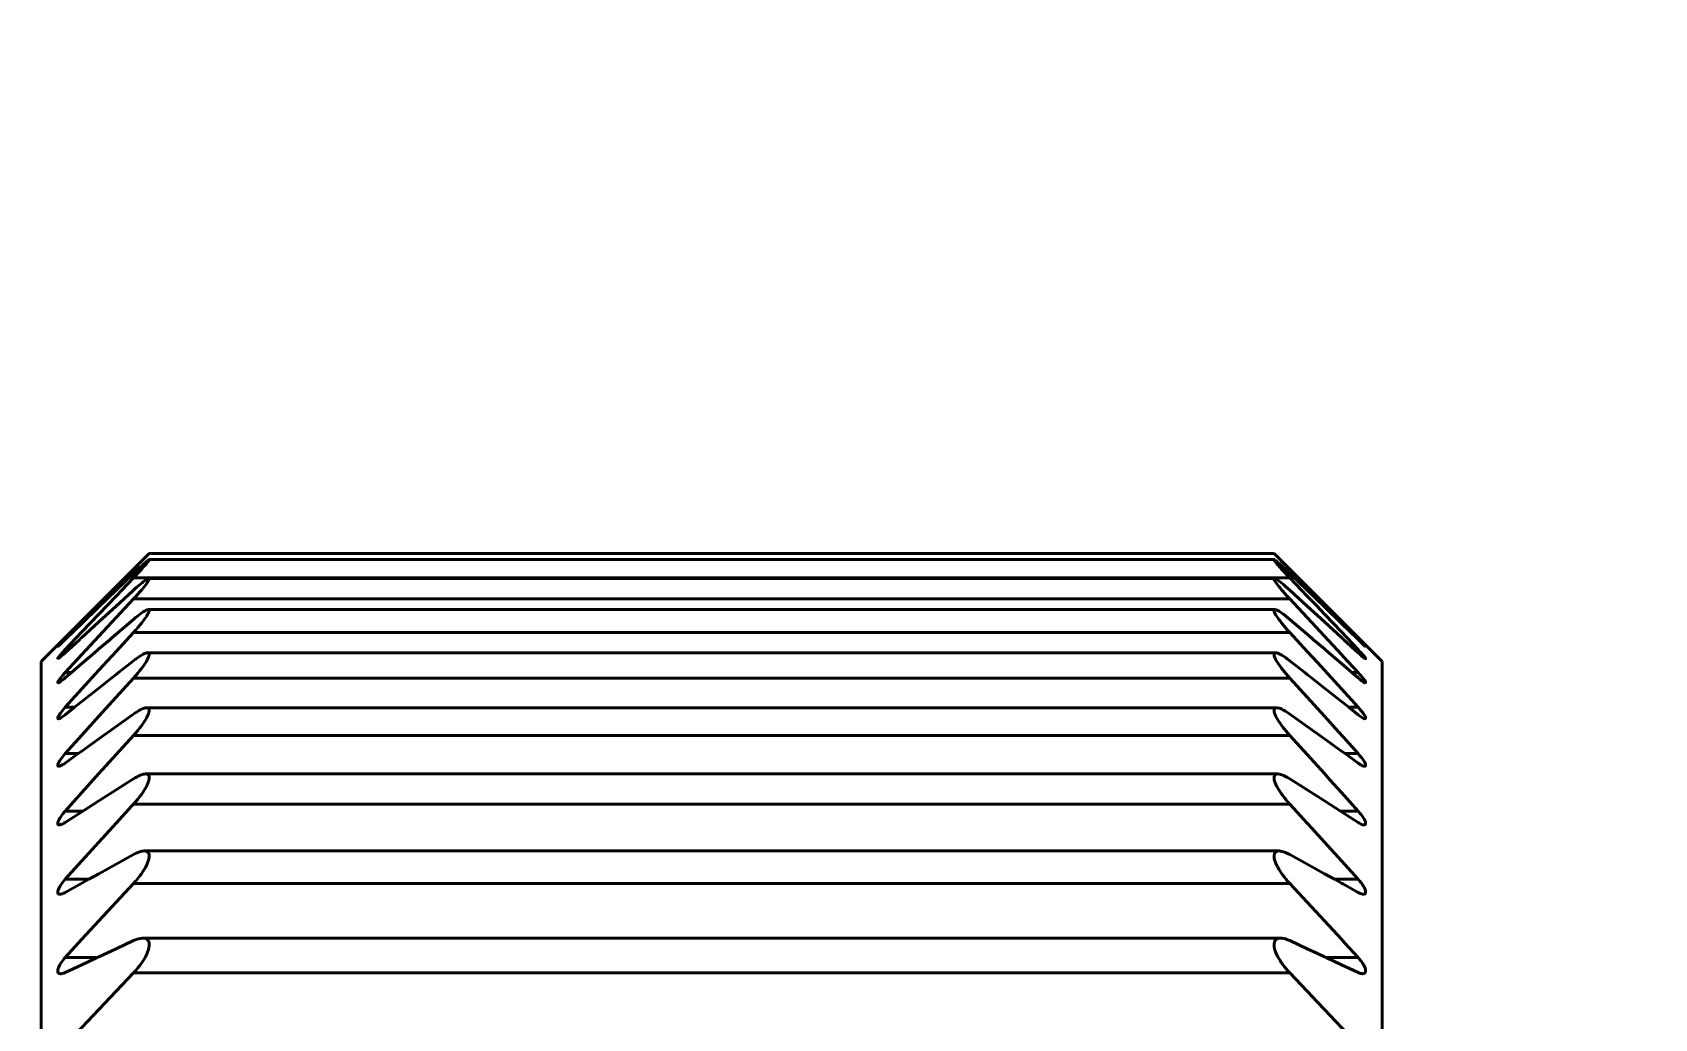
# Model space of a CAD drawing. Header units: millimetres. Extents: x 15 to 415, y 5 to 292.
# Drawn here: x 130.811 to 133.833, y 88.748 to 90.585 of the extents above; entities that cross this region are included whole.
import ezdxf

# ---------------------------------------------------------------- set-up
doc = ezdxf.new("R2010")
doc.units = ezdxf.units.MM
doc.layers.add('Annotations', color=7, linetype='Continuous')
doc.layers.add('Geometries', color=7, linetype='Continuous')
doc.styles.add('Shapr4', font='txt', dxfattribs={"height": 3.3495})
doc.dimstyles.new('ISO-25', dxfattribs={"dimtxt": 2.5, "dimasz": 2.5, "dimexe": 1.25, "dimexo": 0.625, "dimtad": 1, "dimtxsty": 'Standard', "dimcen": 2.5, "dimadec": 0, "dimazin": 0, "dimtfac": 1, "dimtmove": 0, "dimatfit": 3, "dimfxl": 1, "dimarcsym": 0})

# ---------------------------------------------------------------- blocks, each defined once
blk = doc.blocks.new('*D4')
at = {"layer": 'Annotations', "color": 0, "linetype": 'Continuous', "lineweight": 15}
for p, q in [((126.8836, 146.2799), (154.0833, 146.2799)), ((152.8333, 143.7799), (152.8333, 69.5821)), ((113.9652, 67.0821), (154.0833, 67.0821))]:
    blk.add_line(p, q, dxfattribs=at)
at = {"layer": 'Annotations', "color": 0}
for points in [[(153.2499, 143.7799), (152.4166, 143.7799), (152.8333, 146.2799)], [(152.4166, 69.5821), (153.2499, 69.5821), (152.8333, 67.0821)]]:
    blk.add_solid(points, dxfattribs=at)
at = {"layer": 'Defpoints', "color": 0}
for p in [(126.2586, 146.2799), (113.3402, 67.0821), (152.8333, 67.0821)]:
    blk.add_point(p, dxfattribs=at)
at = {"layer": 'Annotations', "color": 0, "lineweight": 15, "insert": (150.1395, 103.8507), "char_height": 3.3495, "attachment_point": 5, "rotation": 90, "style": 'Shapr4'}
blk.add_mtext('\\A1;158,4', dxfattribs=at)

msp = doc.modelspace()

# ---------------------------------------------------------------- linework, layer by layer
at = {"layer": 'Geometries', "linetype": 'Continuous', "lineweight": 40}
for p, q in [((131.0287, 89.6144), (130.8272, 89.413)), ((131.0287, 89.6144), (131.0283, 89.6141)), ((131.0284, 89.6027), (131.0285, 89.6028)), ((133.1247, 89.6028), (131.0284, 89.6028)), ((131.0285, 89.6028), (131.0286, 89.6027)), ((133.1245, 89.6144), (131.0287, 89.6144)), ((133.1245, 89.6144), (133.3259, 89.413)), ((133.1245, 89.6144), (133.1245, 89.6144)), ((133.1247, 89.6028), (133.1249, 89.6027)), ((130.9668, 89.535), (130.9993, 89.5689)), ((130.9993, 89.5848), (131.0074, 89.5848)), ((131.0031, 89.5728), (130.9993, 89.5689)), ((130.9993, 89.5689), (133.1538, 89.5689)), ((131.0278, 89.5678), (131.0279, 89.5678)), ((133.1253, 89.5678), (131.0278, 89.5678)), ((131.0279, 89.5678), (131.0282, 89.5677)), ((133.1253, 89.5678), (133.1253, 89.5678)), ((133.1457, 89.5848), (133.1538, 89.5848)), ((133.1538, 89.5848), (133.1602, 89.5783)), ((130.9348, 89.5014), (130.9668, 89.535)), ((130.9993, 89.546), (130.9972, 89.5441)), ((131.0031, 89.5337), (130.9993, 89.5297)), ((130.9993, 89.5297), (133.1538, 89.5297)), ((133.1263, 89.5099), (131.0268, 89.5099)), ((131.0269, 89.5099), (131.0275, 89.5098)), ((131.0031, 89.4715), (130.9993, 89.4673)), ((130.9993, 89.4673), (133.1538, 89.4673)), ((133.2499, 89.4842), (133.2509, 89.4832)), ((133.2791, 89.4559), (133.2509, 89.4832)), ((133.2523, 89.4852), (133.2811, 89.4559)), ((130.8581, 89.441), (130.8581, 89.4411)), ((130.872, 89.4539), (130.8694, 89.4514)), ((130.872, 89.4559), (130.8741, 89.4559)), ((130.874, 89.4559), (130.872, 89.4539)), ((130.8785, 89.4354), (130.872, 89.4294)), ((130.872, 89.4354), (130.8785, 89.4354)), ((130.8785, 89.4354), (130.8986, 89.4538)), ((130.8986, 89.4538), (130.9008, 89.4559)), ((130.9264, 89.4294), (130.9335, 89.4354)), ((130.9574, 89.4558), (130.955, 89.4538)), ((133.1957, 89.4558), (133.1981, 89.4538)), ((133.2267, 89.4294), (133.2197, 89.4354)), ((133.2499, 89.4581), (133.2512, 89.4569)), ((133.2512, 89.4569), (133.2523, 89.4559)), ((133.2523, 89.4559), (133.2545, 89.4538)), ((133.2746, 89.4354), (133.2545, 89.4538)), ((133.2811, 89.4294), (133.2746, 89.4354)), ((133.2811, 89.4354), (133.2746, 89.4354)), ((133.2811, 89.4559), (133.2791, 89.4559)), ((133.2811, 89.4539), (133.2791, 89.4559)), ((133.295, 89.441), (133.2949, 89.4411)), ((130.8272, 89.413), (130.8272, 87.2313)), ((130.8583, 89.4185), (130.8582, 89.4185)), ((130.872, 89.4294), (130.8694, 89.4271)), ((130.872, 89.3926), (130.9032, 89.4263)), ((130.9993, 89.4145), (130.9714, 89.3926)), ((131.0253, 89.4294), (131.0255, 89.4294)), ((133.1276, 89.4294), (131.0255, 89.4294)), ((133.1276, 89.4294), (133.128, 89.4294)), ((133.1538, 89.4145), (133.1546, 89.4139)), ((133.1546, 89.4139), (133.1817, 89.3926)), ((133.2535, 89.4225), (133.2811, 89.3926)), ((133.2948, 89.4185), (133.2946, 89.4185)), ((133.2949, 89.4185), (133.2948, 89.4185)), ((133.3259, 88.2683), (133.3259, 89.413)), ((130.8587, 89.3735), (130.8585, 89.3735)), ((130.859, 89.3735), (130.8587, 89.3735)), ((130.872, 89.3826), (130.8694, 89.3805)), ((130.8835, 89.3926), (130.872, 89.3826)), ((130.872, 89.3926), (130.8836, 89.3926)), ((131.0031, 89.3866), (130.9993, 89.3824)), ((130.9993, 89.3824), (133.1538, 89.3824)), ((133.2811, 89.3926), (133.2695, 89.3926)), ((133.2811, 89.3826), (133.2696, 89.3926)), ((133.2944, 89.3735), (133.2941, 89.3735)), ((133.2499, 89.3621), (133.2811, 89.3278)), ((130.872, 89.314), (130.8694, 89.312)), ((130.8894, 89.3278), (130.872, 89.314)), ((130.872, 89.3278), (130.8894, 89.3278)), ((130.9993, 89.3152), (130.9976, 89.314)), ((131.0238, 89.3271), (131.0238, 89.3271)), ((133.1294, 89.3271), (131.0238, 89.3271)), ((133.1293, 89.3271), (133.1297, 89.3271)), ((133.1293, 89.3271), (133.1293, 89.3271)), ((133.1555, 89.314), (133.1538, 89.3152)), ((133.2637, 89.3278), (133.2524, 89.3368)), ((133.2811, 89.314), (133.2637, 89.3278)), ((133.2811, 89.3278), (133.2637, 89.3278)), ((130.8599, 89.3066), (130.8593, 89.3065)), ((131.0031, 89.2798), (130.9993, 89.2756)), ((130.9993, 89.2756), (133.1538, 89.2756)), ((133.245, 89.2817), (133.2531, 89.2727)), ((133.2531, 89.2727), (133.2811, 89.2416)), ((130.872, 89.224), (130.8694, 89.2222)), ((130.8964, 89.2416), (130.872, 89.224)), ((130.872, 89.2416), (130.8964, 89.2416)), ((133.2811, 89.224), (133.2567, 89.2416)), ((133.2811, 89.2416), (133.2567, 89.2416)), ((130.8601, 89.2181), (130.8599, 89.2181)), ((130.9993, 89.1946), (130.9912, 89.1895)), ((131.0217, 89.2037), (131.0227, 89.2037)), ((133.1314, 89.2037), (131.0217, 89.2037)), ((133.1304, 89.2037), (133.1314, 89.2037)), ((133.1314, 89.2037), (133.1315, 89.2037)), ((133.293, 89.2181), (133.2926, 89.2181)), ((133.2932, 89.2181), (133.293, 89.2181)), ((130.872, 89.1346), (130.9051, 89.1346)), ((130.9963, 89.1445), (130.9993, 89.1477)), ((130.9993, 89.1477), (133.1538, 89.1477)), ((133.2811, 89.1346), (133.248, 89.1346)), ((130.8611, 89.1088), (130.8609, 89.1088)), ((130.872, 89.1134), (130.8694, 89.1118)), ((133.292, 89.1088), (133.2914, 89.1089)), ((133.2922, 89.1088), (133.292, 89.1088)), ((131.0186, 89.0603), (131.0192, 89.0603)), ((133.1339, 89.0603), (131.0192, 89.0603)), ((131.0192, 89.0603), (131.0194, 89.0603)), ((133.1339, 89.0603), (133.1345, 89.0603)), ((133.1537, 89.0536), (133.1538, 89.0536)), ((133.1815, 89.0383), (133.1538, 89.0536)), ((130.872, 88.983), (130.8694, 88.9817)), ((130.872, 89.0077), (130.9163, 89.0077)), ((131.0031, 89.0041), (130.9993, 88.9999)), ((130.9993, 88.9999), (133.1538, 88.9999)), ((133.2811, 89.0077), (133.2368, 89.0077)), ((133.2811, 88.983), (133.2536, 88.9983)), ((130.8623, 88.9797), (130.8617, 88.9797)), ((131.0162, 88.898), (131.0165, 88.898)), ((131.0165, 88.898), (131.0171, 88.898)), ((133.1366, 88.898), (131.0165, 88.898)), ((133.1366, 88.898), (133.137, 88.898)), ((133.1537, 88.8934), (133.1538, 88.8933)), ((130.872, 88.8619), (130.9317, 88.8619)), ((133.2811, 88.8619), (133.2214, 88.8619)), ((133.2565, 88.8887), (133.2811, 88.8619)), ((130.8636, 88.8317), (130.8633, 88.8317)), ((130.8638, 88.8317), (130.8636, 88.8317)), ((130.8788, 88.8372), (130.872, 88.834)), ((131.0031, 88.8373), (130.9993, 88.8332)), ((130.9993, 88.8332), (133.1538, 88.8332)), ((133.2811, 88.834), (133.2718, 88.8384)), ((133.2898, 88.8317), (133.2895, 88.8317))]:
    msp.add_line(p, q, dxfattribs=at)
at = {"layer": 'Geometries', "linetype": 'Continuous', "lineweight": 40, "flags": 128}
for points in [[(131.0283, 89.6141), (131.0282, 89.614), (131.0277, 89.6134), (131.0269, 89.6127), (131.026, 89.6117), (131.0249, 89.6106), (131.0237, 89.6094), (131.0222, 89.6079), (131.0201, 89.6058), (131.0178, 89.6034), (131.0152, 89.6008), (131.0125, 89.598), (131.0094, 89.5949), (131.0062, 89.5916), (131.0028, 89.5882), (130.9993, 89.5848)], [(131.0286, 89.6027), (131.0286, 89.6026), (131.0285, 89.6021), (131.0281, 89.6013), (131.0273, 89.6002), (131.0263, 89.5988), (131.025, 89.5971), (131.0234, 89.5952), (131.0216, 89.5931), (131.0193, 89.5904), (131.0167, 89.5876), (131.014, 89.5846), (131.0112, 89.5815), (131.0074, 89.5774), (131.0034, 89.5732), (131.0031, 89.5728)], [(131.0031, 89.5807), (131.006, 89.5835), (131.0074, 89.5848)], [(131.0074, 89.5848), (131.0092, 89.5865), (131.0123, 89.5894), (131.0153, 89.5921), (131.0175, 89.5941), (131.0197, 89.596), (131.0216, 89.5978), (131.0234, 89.5993), (131.0251, 89.6007), (131.0265, 89.6017), (131.0276, 89.6024), (131.0283, 89.6027), (131.0284, 89.6027)], [(133.1538, 89.5848), (133.1496, 89.589), (133.1456, 89.593), (133.1429, 89.5957), (133.1403, 89.5983), (133.1379, 89.6008), (133.1356, 89.6031), (133.1335, 89.6053), (133.1315, 89.6073), (133.1297, 89.6091), (133.1284, 89.6104), (133.1273, 89.6116), (133.1263, 89.6126), (133.1255, 89.6134), (133.1251, 89.6138), (133.1247, 89.6142), (133.1245, 89.6144)], [(133.1245, 89.6027), (133.1246, 89.6027), (133.1247, 89.6028)], [(133.1538, 89.5689), (133.1504, 89.5724), (133.1471, 89.5759), (133.1439, 89.5794), (133.1408, 89.5827), (133.1379, 89.5859), (133.1356, 89.5885), (133.1335, 89.5909), (133.1315, 89.5932), (133.1297, 89.5953), (133.128, 89.5973), (133.1266, 89.5991), (133.1255, 89.6006), (133.1248, 89.6017), (133.1245, 89.6024), (133.1245, 89.6027)], [(133.1249, 89.6027), (133.125, 89.6027), (133.1258, 89.6023), (133.1268, 89.6015), (133.1281, 89.6005), (133.1297, 89.5992), (133.1316, 89.5977), (133.1339, 89.5957), (133.1364, 89.5934), (133.1391, 89.591), (133.1419, 89.5883), (133.1457, 89.5848), (133.1457, 89.5848)], [(130.872, 89.4559), (130.9032, 89.4876), (130.9348, 89.5196), (130.9668, 89.552), (130.9993, 89.5848)], [(130.9993, 89.5771), (130.9668, 89.5458), (130.9348, 89.5148), (130.9032, 89.4842), (130.874, 89.4559)], [(130.9993, 89.5771), (131.0027, 89.5803), (131.0031, 89.5807)], [(130.9993, 89.546), (131.0027, 89.549), (131.006, 89.5519), (131.0092, 89.5547), (131.0123, 89.5573), (131.0153, 89.5597), (131.0175, 89.5615), (131.0197, 89.5632), (131.0216, 89.5646), (131.0234, 89.5658), (131.0251, 89.5668), (131.0265, 89.5675), (131.0276, 89.5678), (131.0278, 89.5678)], [(131.0282, 89.5677), (131.0283, 89.5677), (131.0286, 89.5672), (131.0285, 89.5663), (131.0281, 89.5651), (131.0273, 89.5637), (131.0263, 89.5619), (131.025, 89.5599), (131.0234, 89.5577), (131.0216, 89.5553), (131.0193, 89.5524), (131.0167, 89.5493), (131.014, 89.5461), (131.0112, 89.5428), (131.0074, 89.5385), (131.0034, 89.5341), (131.0031, 89.5337)], [(133.1538, 89.5297), (133.1504, 89.5333), (133.1471, 89.5369), (133.1439, 89.5405), (133.1408, 89.5441), (133.1379, 89.5475), (133.1356, 89.5502), (133.1335, 89.5529), (133.1315, 89.5554), (133.1297, 89.5578), (133.128, 89.5602), (133.1266, 89.5623), (133.1255, 89.5642), (133.1248, 89.5657), (133.1245, 89.5668), (133.1246, 89.5675), (133.1249, 89.5677)], [(133.1249, 89.5677), (133.125, 89.5678), (133.1253, 89.5678)], [(133.1253, 89.5678), (133.1258, 89.5677), (133.1268, 89.5674), (133.1281, 89.5667), (133.1297, 89.5657), (133.1316, 89.5645), (133.1339, 89.5629), (133.1364, 89.5609), (133.1391, 89.5588), (133.1419, 89.5564), (133.1457, 89.5531), (133.1497, 89.5496), (133.1538, 89.546)], [(133.1457, 89.5848), (133.1497, 89.581), (133.1538, 89.5771)], [(133.2499, 89.4842), (133.2183, 89.5148), (133.1863, 89.5458), (133.1538, 89.5771)], [(133.1538, 89.5689), (133.1863, 89.535), (133.2033, 89.5172)], [(133.1602, 89.5783), (133.1863, 89.552), (133.2183, 89.5196), (133.2499, 89.4876), (133.2523, 89.4852)], [(130.9972, 89.5441), (130.9668, 89.5163), (130.9348, 89.487), (130.9032, 89.4581), (130.9008, 89.4559)], [(130.9032, 89.4263), (130.9348, 89.4604), (130.9668, 89.4948), (130.9993, 89.5297)], [(133.2499, 89.4581), (133.2183, 89.487), (133.1863, 89.5163), (133.1538, 89.546)], [(133.1538, 89.5297), (133.1863, 89.4948), (133.2183, 89.4604), (133.2499, 89.4263), (133.2535, 89.4225)], [(130.872, 89.4354), (130.9032, 89.4682), (130.9348, 89.5014)], [(130.9993, 89.4916), (131.0027, 89.4945), (131.0031, 89.4948)], [(131.0031, 89.4948), (131.006, 89.4972), (131.0092, 89.4997), (131.0123, 89.502), (131.0153, 89.5041), (131.0175, 89.5056), (131.0197, 89.5069), (131.0216, 89.508), (131.0234, 89.5089), (131.0251, 89.5096), (131.0265, 89.5099), (131.0269, 89.5099)], [(131.0275, 89.5098), (131.0276, 89.5098), (131.0283, 89.5093), (131.0286, 89.5083), (131.0285, 89.507), (131.0281, 89.5055), (131.0273, 89.5037), (131.0263, 89.5017), (131.025, 89.4994), (131.0234, 89.4969), (131.0216, 89.4942), (131.0193, 89.4911), (131.0167, 89.4877), (131.014, 89.4843), (131.0112, 89.4808), (131.0074, 89.4764), (131.0034, 89.4718), (131.0031, 89.4715)], [(133.1538, 89.4673), (133.1504, 89.471), (133.1471, 89.4748), (133.1439, 89.4785), (133.1408, 89.4822), (133.1379, 89.4858), (133.1356, 89.4888), (133.1335, 89.4916), (133.1315, 89.4944), (133.1297, 89.497), (133.128, 89.4997), (133.1266, 89.5022), (133.1255, 89.5044), (133.1248, 89.5062), (133.1245, 89.5078), (133.1246, 89.5089), (133.125, 89.5095), (133.1256, 89.5098)], [(133.1256, 89.5098), (133.1258, 89.5098), (133.1262, 89.5099)], [(133.1262, 89.5099), (133.1268, 89.5098), (133.1281, 89.5095), (133.1297, 89.5089), (133.1316, 89.508), (133.1339, 89.5067), (133.1364, 89.5051), (133.1391, 89.5032), (133.1419, 89.5012), (133.1457, 89.4982), (133.1497, 89.495), (133.1538, 89.4916)], [(133.2033, 89.5172), (133.2183, 89.5014), (133.2499, 89.4682), (133.2811, 89.4354)], [(130.872, 89.3278), (130.9032, 89.3621), (130.9348, 89.3968), (130.9668, 89.4319), (130.9993, 89.4673)], [(130.9993, 89.4916), (130.9668, 89.4639), (130.9574, 89.4558)], [(133.1957, 89.4558), (133.1863, 89.4639), (133.1538, 89.4916)], [(133.1538, 89.4673), (133.1863, 89.4319), (133.2053, 89.411)], [(130.8581, 89.4411), (130.8581, 89.4411), (130.8582, 89.4413), (130.8587, 89.4419), (130.8594, 89.4428), (130.8606, 89.444), (130.862, 89.4455), (130.8636, 89.4473), (130.8655, 89.4492), (130.8675, 89.4512), (130.8694, 89.4533)], [(130.8694, 89.4514), (130.8692, 89.4512), (130.8666, 89.4486), (130.8641, 89.4463), (130.8627, 89.445), (130.8614, 89.4438), (130.8603, 89.4428), (130.8592, 89.4419), (130.8585, 89.4412), (130.8582, 89.4411), (130.8581, 89.441)], [(130.8694, 89.4533), (130.8697, 89.4535), (130.872, 89.4559)], [(130.8694, 89.4327), (130.8697, 89.4329), (130.872, 89.4354)], [(130.955, 89.4538), (130.9348, 89.4365), (130.9335, 89.4354)], [(133.2197, 89.4354), (133.2183, 89.4365), (133.1981, 89.4538)], [(133.2811, 89.4559), (133.2839, 89.453), (133.2866, 89.4503), (133.289, 89.4478), (133.2904, 89.4463), (133.2917, 89.445), (133.2928, 89.4438), (133.2939, 89.4425), (133.2947, 89.4416), (133.2949, 89.4412), (133.295, 89.4411)], [(133.2949, 89.4411), (133.2949, 89.4411), (133.2945, 89.4414), (133.2937, 89.442), (133.2925, 89.443), (133.2912, 89.4443), (133.2895, 89.4459), (133.2876, 89.4476), (133.2856, 89.4495), (133.2834, 89.4516), (133.2811, 89.4539)], [(133.2811, 89.4354), (133.2839, 89.4324), (133.2866, 89.4296), (133.289, 89.4268), (133.2904, 89.4252), (133.2917, 89.4237), (133.2928, 89.4223), (133.2939, 89.4208), (133.2947, 89.4196), (133.2949, 89.4191), (133.295, 89.4187), (133.2949, 89.4185), (133.2949, 89.4185)], [(133.295, 89.4411), (133.295, 89.4411), (133.295, 89.441)], [(130.8582, 89.4185), (130.8582, 89.4185), (130.8581, 89.4187), (130.8582, 89.4191), (130.8587, 89.42), (130.8594, 89.4211), (130.8606, 89.4226), (130.862, 89.4243), (130.8636, 89.4263), (130.8655, 89.4284), (130.8675, 89.4305), (130.8694, 89.4327)], [(130.8585, 89.4185), (130.8585, 89.4185), (130.8583, 89.4185)], [(130.8694, 89.4271), (130.8692, 89.4269), (130.8666, 89.4245), (130.8641, 89.4225), (130.8627, 89.4213), (130.8614, 89.4203), (130.8603, 89.4195), (130.8592, 89.4188), (130.8585, 89.4185)], [(130.9264, 89.4294), (130.9032, 89.4094), (130.8835, 89.3926)], [(130.9993, 89.4145), (131.0027, 89.4171), (131.0031, 89.4174)], [(131.0031, 89.4174), (131.006, 89.4195), (131.0092, 89.4218), (131.0123, 89.4238), (131.0153, 89.4255), (131.0175, 89.4268), (131.0197, 89.4278), (131.0216, 89.4286), (131.0234, 89.4291), (131.0251, 89.4294)], [(131.0255, 89.4294), (131.0265, 89.4293), (131.0276, 89.4288), (131.0283, 89.4279), (131.0286, 89.4266), (131.0285, 89.4249), (131.0281, 89.4231), (131.0273, 89.421), (131.0263, 89.4187), (131.025, 89.4161), (131.0234, 89.4133), (131.0216, 89.4104), (131.0193, 89.407), (131.0167, 89.4034), (131.014, 89.3999), (131.0112, 89.3962), (131.0074, 89.3916), (131.0034, 89.387), (131.0031, 89.3866)], [(131.0251, 89.4294), (131.0251, 89.4294), (131.0253, 89.4294)], [(133.1538, 89.3824), (133.1504, 89.3862), (133.1471, 89.39), (133.1439, 89.3938), (133.1408, 89.3977), (133.1379, 89.4015), (133.1356, 89.4045), (133.1335, 89.4076), (133.1315, 89.4105), (133.1297, 89.4134), (133.128, 89.4164), (133.1266, 89.4192), (133.1255, 89.4217), (133.1248, 89.4239), (133.1245, 89.4258), (133.1246, 89.4273), (133.125, 89.4283), (133.1258, 89.429), (133.1268, 89.4294), (133.1276, 89.4294)], [(133.128, 89.4294), (133.1281, 89.4294), (133.1282, 89.4294)], [(133.1282, 89.4294), (133.1297, 89.4291), (133.1316, 89.4286), (133.1339, 89.4276), (133.1364, 89.4264), (133.1391, 89.4248), (133.1419, 89.4231), (133.1457, 89.4205), (133.1497, 89.4176), (133.1538, 89.4145)], [(133.2053, 89.411), (133.2183, 89.3968), (133.2499, 89.3621)], [(133.2696, 89.3926), (133.2499, 89.4094), (133.2267, 89.4294)], [(133.2946, 89.4185), (133.2945, 89.4186), (133.2937, 89.4189), (133.2925, 89.4197), (133.2912, 89.4207), (133.2895, 89.4221), (133.2876, 89.4236), (133.2856, 89.4253), (133.2834, 89.4273), (133.2811, 89.4294)], [(130.8585, 89.3735), (130.8585, 89.3736), (130.8582, 89.3738), (130.8581, 89.3742), (130.8582, 89.3748), (130.8587, 89.3759), (130.8594, 89.3773), (130.8606, 89.379), (130.862, 89.3809), (130.8636, 89.383), (130.8655, 89.3852), (130.8675, 89.3876), (130.8694, 89.3898)], [(130.8694, 89.3805), (130.8692, 89.3803), (130.8666, 89.3782), (130.8641, 89.3764), (130.8627, 89.3754), (130.8614, 89.3746), (130.8603, 89.374), (130.8592, 89.3736), (130.859, 89.3735)], [(130.8694, 89.3898), (130.8697, 89.3901), (130.872, 89.3926)], [(130.872, 89.2416), (130.9032, 89.2762), (130.9348, 89.3112), (130.9668, 89.3466), (130.9993, 89.3824)], [(130.9588, 89.3826), (130.9348, 89.3637), (130.9032, 89.3387), (130.8894, 89.3278)], [(130.9714, 89.3926), (130.9668, 89.389), (130.9588, 89.3826)], [(133.1538, 89.3824), (133.1863, 89.3466), (133.2183, 89.3112), (133.245, 89.2817)], [(133.1943, 89.3826), (133.1863, 89.389), (133.1817, 89.3926)], [(133.2524, 89.3368), (133.2499, 89.3387), (133.2183, 89.3637), (133.1943, 89.3826)], [(133.2811, 89.3926), (133.2839, 89.3895), (133.2866, 89.3865), (133.289, 89.3836), (133.2904, 89.3818), (133.2917, 89.3802), (133.2928, 89.3786), (133.2939, 89.3769), (133.2947, 89.3754), (133.2949, 89.3747), (133.295, 89.3741), (133.2949, 89.3737), (133.2946, 89.3735)], [(133.2941, 89.3735), (133.2937, 89.3737), (133.2925, 89.3741), (133.2912, 89.3749), (133.2895, 89.376), (133.2876, 89.3774), (133.2856, 89.3789), (133.2834, 89.3807), (133.2811, 89.3826)], [(133.2946, 89.3735), (133.2945, 89.3735), (133.2944, 89.3735)], [(130.8593, 89.3065), (130.8592, 89.3065), (130.8585, 89.3068), (130.8582, 89.3072), (130.8581, 89.3078), (130.8582, 89.3086), (130.8587, 89.3099), (130.8594, 89.3115), (130.8606, 89.3134), (130.862, 89.3155), (130.8636, 89.3178), (130.8655, 89.3202), (130.8675, 89.3226), (130.8694, 89.3249)], [(130.8694, 89.3249), (130.8697, 89.3252), (130.872, 89.3278)], [(130.9976, 89.314), (130.9668, 89.292), (130.9348, 89.2691), (130.9032, 89.2464), (130.8964, 89.2416)], [(130.9993, 89.3152), (131.0027, 89.3176), (131.0031, 89.3178)], [(131.0031, 89.3178), (131.006, 89.3197), (131.0092, 89.3217), (131.0123, 89.3234), (131.0153, 89.3248), (131.0175, 89.3257), (131.0197, 89.3264), (131.0216, 89.3269), (131.0234, 89.3271)], [(131.0238, 89.3271), (131.0251, 89.327), (131.0265, 89.3265), (131.0276, 89.3256), (131.0283, 89.3243), (131.0286, 89.3226), (131.0285, 89.3205), (131.0281, 89.3184), (131.0273, 89.316), (131.0263, 89.3134), (131.025, 89.3105), (131.0234, 89.3075), (131.0216, 89.3044), (131.0193, 89.3008), (131.0167, 89.2971), (131.014, 89.2934), (131.0112, 89.2896), (131.0074, 89.2849), (131.0034, 89.2802), (131.0031, 89.2798)], [(131.0234, 89.3271), (131.0234, 89.3271), (131.0238, 89.3271)], [(133.1538, 89.2756), (133.1504, 89.2794), (133.1471, 89.2833), (133.1439, 89.2872), (133.1408, 89.2911), (133.1379, 89.295), (133.1356, 89.2982), (133.1335, 89.3014), (133.1315, 89.3046), (133.1297, 89.3076), (133.128, 89.3109), (133.1266, 89.3139), (133.1255, 89.3168), (133.1248, 89.3194), (133.1245, 89.3217), (133.1246, 89.3235), (133.125, 89.3249), (133.1258, 89.3259), (133.1268, 89.3266), (133.1281, 89.327), (133.1293, 89.3271)], [(133.1297, 89.3271), (133.1297, 89.3271), (133.1316, 89.3269), (133.1339, 89.3263), (133.1364, 89.3254), (133.1391, 89.3242), (133.1419, 89.3228), (133.1457, 89.3206), (133.1497, 89.318), (133.1538, 89.3152)], [(133.2567, 89.2416), (133.2499, 89.2464), (133.2183, 89.2691), (133.1863, 89.292), (133.1555, 89.314)], [(133.2811, 89.3278), (133.2839, 89.3247), (133.2866, 89.3215), (133.289, 89.3185), (133.2904, 89.3166), (133.2917, 89.3148), (133.2928, 89.3131), (133.2939, 89.3111), (133.2947, 89.3094), (133.2949, 89.3085), (133.295, 89.3077), (133.2949, 89.3071), (133.2945, 89.3067), (133.2938, 89.3065)], [(133.2932, 89.3066), (133.2925, 89.3068), (133.2912, 89.3073), (133.2895, 89.3082), (133.2876, 89.3093), (133.2856, 89.3106), (133.2834, 89.3122), (133.2811, 89.314)], [(130.8694, 89.312), (130.8692, 89.3119), (130.8666, 89.31), (130.8641, 89.3084), (130.8627, 89.3077), (130.8614, 89.3071), (130.8603, 89.3067), (130.8599, 89.3066)], [(133.2938, 89.3065), (133.2937, 89.3065), (133.2932, 89.3066)], [(130.872, 89.1346), (130.9032, 89.1693), (130.9348, 89.2043), (130.9668, 89.2397), (130.9993, 89.2756)], [(133.1538, 89.2756), (133.1863, 89.2397), (133.2183, 89.2043), (133.2285, 89.193)], [(130.8599, 89.2181), (130.8592, 89.2182), (130.8585, 89.2187), (130.8582, 89.2193), (130.8581, 89.2201), (130.8582, 89.2211), (130.8587, 89.2227), (130.8594, 89.2245), (130.8606, 89.2266), (130.862, 89.2288), (130.8636, 89.2313), (130.8655, 89.2338), (130.8675, 89.2363), (130.8694, 89.2386)], [(130.8694, 89.2222), (130.8692, 89.2221), (130.8666, 89.2205), (130.8641, 89.2192), (130.8627, 89.2186), (130.8614, 89.2182), (130.8605, 89.2181)], [(130.8694, 89.2386), (130.8697, 89.239), (130.872, 89.2416)], [(133.2811, 89.2416), (133.2839, 89.2384), (133.2866, 89.2352), (133.289, 89.232), (133.2904, 89.23), (133.2917, 89.228), (133.2928, 89.2262), (133.2939, 89.224), (133.2947, 89.2221), (133.2949, 89.221), (133.295, 89.22), (133.2949, 89.2193), (133.2945, 89.2185), (133.2937, 89.2181), (133.2932, 89.2181)], [(133.2926, 89.2181), (133.2925, 89.2181), (133.2912, 89.2184), (133.2895, 89.219), (133.2876, 89.2199), (133.2856, 89.221), (133.2834, 89.2224), (133.2811, 89.224)], [(130.8605, 89.2181), (130.8603, 89.2181), (130.8601, 89.2181)], [(130.9993, 89.1946), (131.0027, 89.1967), (131.006, 89.1985), (131.0092, 89.2001), (131.0123, 89.2015), (131.0153, 89.2026), (131.0175, 89.2032), (131.0197, 89.2036), (131.0216, 89.2037)], [(131.0227, 89.2037), (131.0234, 89.2036), (131.0251, 89.2031), (131.0265, 89.2022), (131.0276, 89.201), (131.0283, 89.1993), (131.0286, 89.1972), (131.0285, 89.1948), (131.0281, 89.1923), (131.0273, 89.1896), (131.0263, 89.1868), (131.025, 89.1837), (131.0234, 89.1805), (131.0216, 89.1772), (131.0193, 89.1734), (131.0167, 89.1695), (131.014, 89.1657), (131.0112, 89.1619), (131.0074, 89.1571), (131.0034, 89.1523), (130.9993, 89.1477)], [(131.0216, 89.2037), (131.0216, 89.2037), (131.0217, 89.2037)], [(133.1538, 89.1477), (133.1504, 89.1515), (133.1471, 89.1554), (133.1439, 89.1594), (133.1408, 89.1634), (133.1379, 89.1674), (133.1356, 89.1707), (133.1335, 89.174), (133.1315, 89.1773), (133.1297, 89.1806), (133.128, 89.1841), (133.1266, 89.1874), (133.1255, 89.1905), (133.1248, 89.1935), (133.1245, 89.1961), (133.1246, 89.1983), (133.125, 89.2), (133.1258, 89.2014), (133.1268, 89.2024), (133.1281, 89.2032), (133.1297, 89.2036), (133.1304, 89.2037)], [(133.1315, 89.2037), (133.1316, 89.2037), (133.1339, 89.2035), (133.1364, 89.203), (133.1391, 89.2021), (133.1419, 89.201), (133.1457, 89.1992), (133.1497, 89.1971), (133.1538, 89.1946)], [(133.248, 89.1346), (133.2183, 89.1535), (133.1863, 89.174), (133.1538, 89.1946)], [(133.2285, 89.193), (133.2499, 89.1693), (133.2811, 89.1346)], [(130.9912, 89.1895), (130.9668, 89.174), (130.9348, 89.1535), (130.9051, 89.1346)], [(130.8609, 89.1088), (130.8603, 89.1089), (130.8592, 89.1093), (130.8585, 89.1101), (130.8582, 89.1109), (130.8581, 89.1119), (130.8582, 89.113), (130.8587, 89.1148), (130.8594, 89.1168), (130.8606, 89.1191), (130.862, 89.1215), (130.8636, 89.1241), (130.8655, 89.1267), (130.8675, 89.1292), (130.8694, 89.1316)], [(130.8694, 89.1316), (130.8697, 89.1319), (130.872, 89.1346)], [(130.872, 89.0077), (130.9032, 89.0421), (130.9348, 89.0769), (130.9668, 89.1121), (130.9963, 89.1445)], [(130.9051, 89.1346), (130.9032, 89.1334), (130.872, 89.1134)], [(133.1538, 89.1477), (133.1863, 89.1121), (133.195, 89.1026)], [(133.2811, 89.1134), (133.2499, 89.1334), (133.248, 89.1346)], [(133.2811, 89.1346), (133.2839, 89.1314), (133.2866, 89.1281), (133.289, 89.1248), (133.2904, 89.1227), (133.2917, 89.1207), (133.2928, 89.1187), (133.2939, 89.1163), (133.2947, 89.1142), (133.2949, 89.1129), (133.295, 89.1117), (133.2949, 89.1108), (133.2945, 89.1098), (133.2937, 89.1092), (133.2925, 89.1089), (133.2922, 89.1088)], [(130.8617, 89.1089), (130.8614, 89.1088), (130.8611, 89.1088)], [(130.8694, 89.1118), (130.8692, 89.1117), (130.8666, 89.1104), (130.8641, 89.1094), (130.8627, 89.109), (130.8617, 89.1089)], [(133.195, 89.1026), (133.2183, 89.0769), (133.2499, 89.0421), (133.2811, 89.0077)], [(133.2914, 89.1089), (133.2912, 89.1089), (133.2895, 89.1092), (133.2876, 89.1099), (133.2856, 89.1108), (133.2834, 89.112), (133.2811, 89.1134)], [(130.9993, 89.0536), (130.9668, 89.0357), (130.9348, 89.0179), (130.9163, 89.0077)], [(130.9993, 89.0536), (131.0027, 89.0554), (131.0031, 89.0556)], [(131.0031, 89.0556), (131.006, 89.0569), (131.0092, 89.0582), (131.0123, 89.0592), (131.0153, 89.0599), (131.0175, 89.0602), (131.0186, 89.0603)], [(131.0194, 89.0603), (131.0197, 89.0603), (131.0216, 89.0601), (131.0234, 89.0596), (131.0251, 89.0588), (131.0265, 89.0575), (131.0276, 89.0559), (131.0283, 89.0538), (131.0286, 89.0514), (131.0285, 89.0486), (131.0281, 89.0459), (131.0273, 89.043), (131.0263, 89.0399), (131.025, 89.0366), (131.0234, 89.0332), (131.0216, 89.0297), (131.0193, 89.0258), (131.0167, 89.0218), (131.014, 89.0179), (131.0112, 89.014), (131.0074, 89.0092), (131.0034, 89.0044), (131.0031, 89.0041)], [(133.1538, 88.9999), (133.1504, 89.0036), (133.1471, 89.0075), (133.1439, 89.0115), (133.1408, 89.0155), (133.1379, 89.0196), (133.1356, 89.023), (133.1335, 89.0264), (133.1315, 89.0299), (133.1297, 89.0333), (133.128, 89.037), (133.1266, 89.0405), (133.1255, 89.0439), (133.1248, 89.0471), (133.1245, 89.0501), (133.1246, 89.0527), (133.125, 89.0547), (133.1258, 89.0564), (133.1268, 89.0578), (133.1281, 89.0589), (133.1297, 89.0597), (133.1316, 89.0601), (133.1337, 89.0603)], [(133.1337, 89.0603), (133.1339, 89.0603), (133.1339, 89.0603)], [(133.1345, 89.0603), (133.1364, 89.0601), (133.1391, 89.0596), (133.1419, 89.0589), (133.1457, 89.0575), (133.1497, 89.0557), (133.1537, 89.0536)], [(133.2368, 89.0077), (133.2183, 89.0179), (133.1863, 89.0357), (133.1815, 89.0383)], [(130.8617, 88.9797), (130.8614, 88.9797), (130.8603, 88.98), (130.8592, 88.9807), (130.8585, 88.9818), (130.8582, 88.9828), (130.8581, 88.9839), (130.8582, 88.9852), (130.8587, 88.9872), (130.8594, 88.9894), (130.8606, 88.9919), (130.862, 88.9944), (130.8636, 88.997), (130.8655, 88.9997), (130.8675, 89.0023), (130.8694, 89.0047)], [(130.8694, 88.9817), (130.8692, 88.9816), (130.8666, 88.9806), (130.8641, 88.9799), (130.8627, 88.9797), (130.8623, 88.9797)], [(130.8694, 89.0047), (130.8697, 89.005), (130.872, 89.0077)], [(130.9163, 89.0077), (130.9032, 89.0004), (130.872, 88.983)], [(130.872, 88.8619), (130.9032, 88.8958), (130.9348, 88.9301), (130.9668, 88.9648), (130.9993, 88.9999)], [(133.1538, 88.9999), (133.1863, 88.9648), (133.2183, 88.9301), (133.2499, 88.8958), (133.2565, 88.8887)], [(133.2536, 88.9983), (133.2499, 89.0004), (133.2368, 89.0077)], [(133.2811, 89.0077), (133.2839, 89.0045), (133.2866, 89.0012), (133.289, 88.9978), (133.2904, 88.9956), (133.2917, 88.9935), (133.2928, 88.9914), (133.2939, 88.9888), (133.2947, 88.9865), (133.2949, 88.985), (133.295, 88.9837), (133.2949, 88.9826), (133.2945, 88.9814), (133.2937, 88.9805), (133.2925, 88.9799), (133.2914, 88.9797)], [(133.2909, 88.9797), (133.2895, 88.9798), (133.2876, 88.9802), (133.2856, 88.9809), (133.2834, 88.9818), (133.2811, 88.983)], [(133.2914, 88.9797), (133.2912, 88.9797), (133.2909, 88.9797)], [(130.9993, 88.8933), (130.9668, 88.8783), (130.9348, 88.8634), (130.9317, 88.8619)], [(130.9993, 88.8933), (131.0027, 88.8948), (131.0031, 88.895)], [(131.0031, 88.895), (131.006, 88.896), (131.0092, 88.897), (131.0123, 88.8976), (131.0153, 88.8979), (131.0162, 88.898)], [(131.0171, 88.898), (131.0175, 88.8979), (131.0197, 88.8977), (131.0216, 88.8972), (131.0234, 88.8964), (131.0251, 88.8951), (131.0265, 88.8935), (131.0276, 88.8915), (131.0283, 88.8891), (131.0286, 88.8863), (131.0285, 88.8832), (131.0281, 88.8803), (131.0273, 88.8771), (131.0263, 88.8738), (131.025, 88.8703), (131.0234, 88.8668), (131.0216, 88.8632), (131.0193, 88.8591), (131.0167, 88.8551), (131.014, 88.8511), (131.0112, 88.8472), (131.0074, 88.8424), (131.0034, 88.8377), (131.0031, 88.8373)], [(133.1538, 88.8332), (133.1504, 88.8369), (133.1471, 88.8407), (133.1439, 88.8447), (133.1408, 88.8487), (133.1379, 88.8528), (133.1356, 88.8563), (133.1335, 88.8598), (133.1315, 88.8634), (133.1297, 88.8669), (133.128, 88.8707), (133.1266, 88.8745), (133.1255, 88.8782), (133.1248, 88.8816), (133.1245, 88.8849), (133.1246, 88.8878), (133.125, 88.8901), (133.1258, 88.8922), (133.1268, 88.8939), (133.1281, 88.8953), (133.1297, 88.8964), (133.1316, 88.8972), (133.1339, 88.8978), (133.1361, 88.898)], [(133.1361, 88.898), (133.1364, 88.898), (133.1366, 88.898)], [(133.137, 88.898), (133.1391, 88.8978), (133.1419, 88.8974), (133.1457, 88.8965), (133.1497, 88.8951), (133.1537, 88.8934)], [(133.204, 88.87), (133.1863, 88.8783), (133.1538, 88.8933)], [(130.8694, 88.859), (130.8697, 88.8593), (130.872, 88.8619)], [(130.9317, 88.8619), (130.9032, 88.8486), (130.8788, 88.8372)], [(133.2214, 88.8619), (133.2183, 88.8634), (133.204, 88.87)], [(133.2718, 88.8384), (133.2499, 88.8486), (133.2214, 88.8619)], [(133.2811, 88.8619), (133.2839, 88.8587), (133.2866, 88.8554), (133.289, 88.852), (133.2904, 88.8498), (133.2917, 88.8475), (133.2928, 88.8453), (133.2939, 88.8426), (133.2947, 88.8401), (133.2949, 88.8385), (133.295, 88.8371), (133.2949, 88.8358), (133.2945, 88.8343), (133.2937, 88.8332), (133.2925, 88.8323), (133.2912, 88.8319), (133.2898, 88.8317)], [(130.8633, 88.8317), (130.8627, 88.8317), (130.8614, 88.832), (130.8603, 88.8325), (130.8592, 88.8334), (130.8585, 88.8348), (130.8582, 88.8359), (130.8581, 88.8373), (130.8582, 88.8387), (130.8587, 88.8409), (130.8594, 88.8433), (130.8606, 88.8458), (130.862, 88.8485), (130.8636, 88.8512), (130.8655, 88.8539), (130.8675, 88.8566), (130.8694, 88.859)], [(130.872, 88.834), (130.8692, 88.8329), (130.8666, 88.8321), (130.8641, 88.8317), (130.8638, 88.8317)], [(130.872, 88.6984), (130.9032, 88.7316), (130.9348, 88.7651), (130.9668, 88.799), (130.9993, 88.8332)], [(133.1538, 88.8332), (133.1863, 88.799), (133.2056, 88.7785)], [(133.2893, 88.8317), (133.2876, 88.8319), (133.2856, 88.8323), (133.2834, 88.833), (133.2811, 88.834)], [(133.2895, 88.8317), (133.2895, 88.8317), (133.2893, 88.8317)], [(133.2056, 88.7785), (133.2183, 88.7651), (133.2499, 88.7316), (133.2811, 88.6984)]]:
    msp.add_lwpolyline(points, dxfattribs=at)

# ---------------------------------------------------------------- dimensions: what is measured, and where the dimension line sits
at = {"layer": 'Annotations', "linetype": 'Continuous', "lineweight": 15}
dim = msp.add_linear_dim(base=(152.8333, 67.0821), p1=(126.2586, 146.2799), p2=(113.3402, 67.0821), angle=270, dimstyle='ISO-25', override={"dimscale": 1, "dimgap": 0.7, "dimdec": 2, "dimlfac": 2, "dimrnd": 0.01, "dimzin": 8, "dimdsep": 44, "dimtxsty": 'Shapr4', "dimse1": 0, "dimse2": 0, "dimadec": 2, "dimtol": 0, "dimlim": 0, "dimtp": 0, "dimtm": 0, "dimtfac": 0.6, "dimtdec": 8, "dimfrac": 2, "dimtolj": 1, "dimlwd": 15, "dimlwe": 15}, dxfattribs=at)
dim.commit()
dim.dimension.update_dxf_attribs({"geometry": '*D4', "text_midpoint": (152.8333, 103.8507), "dimtype": 160})

doc.saveas('drawing.dxf')
